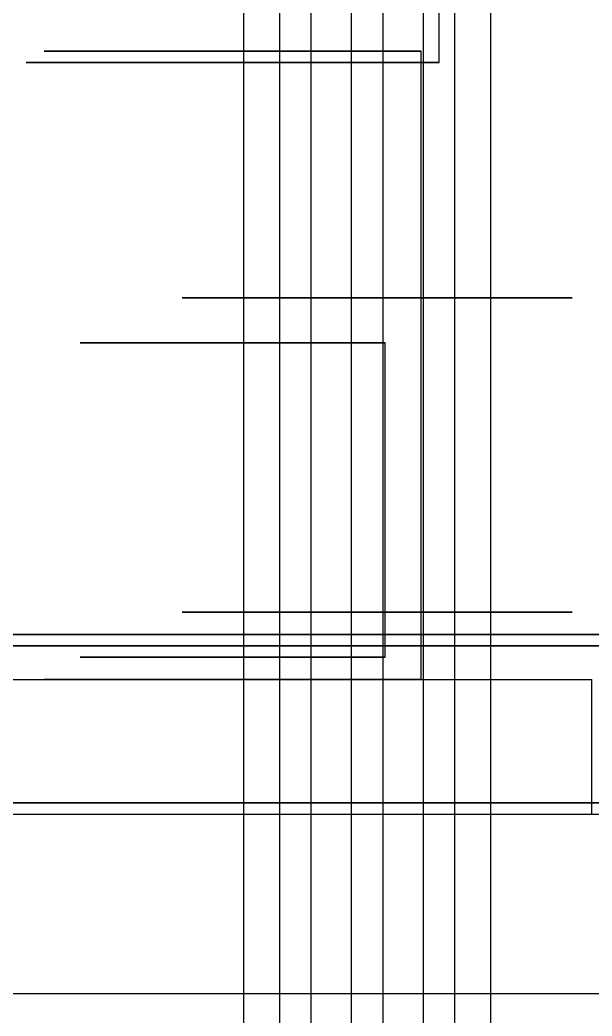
# Model space of a CAD drawing. Header units: millimetres. Extents: x -1355 to 669, y -1138 to 733.
# Drawn here: x 300.26 to 313.01, y 104.5 to 126.7 of the extents above; entities that cross this region are included whole.
import ezdxf

# ---------------------------------------------------------------- set-up
doc = ezdxf.new("R2010")
doc.units = ezdxf.units.MM
doc.layers.add('HIDDEN', color=8, linetype='Continuous')

msp = doc.modelspace()

# ---------------------------------------------------------------- linework, layer by layer
at = {"layer": 'HIDDEN'}
for points in [[(305.25, 8.01), (305.25, 141.75)], [(305.25, 8.01), (305.25, 141.75)], [(310.75, 8.01), (310.75, 141.75)], [(310.75, 8.01), (310.75, 141.75)], [(306.05, 8.51), (306.05, 141.25)], [(306.05, 8.51), (306.05, 141.25)], [(306.75, 8.51), (306.75, 141.25)], [(306.75, 8.51), (306.75, 141.25)], [(307.65, 8.51), (307.65, 141.25)], [(307.65, 8.51), (307.65, 141.25)], [(308.35, 8.51), (308.35, 141.25)], [(308.35, 8.51), (308.35, 141.25)], [(309.25, 8.51), (309.25, 141.25)], [(309.25, 8.51), (309.25, 141.25)], [(309.95, 8.51), (309.95, 141.25)], [(309.95, 8.51), (309.95, 141.25)], [(309.6, 125.75), (309.6, 129.25)], [(309.6, 125.75), (309.6, 129.25)], [(300.8, 126), (300.922, 126)], [(300.922, 126), (300.8, 126)], [(300.8, 126), (300.922, 126)], [(300.922, 126), (300.8, 126)], [(300.8, 126), (300.922, 126)], [(300.922, 126), (300.8, 126)], [(300.8, 126), (300.922, 126)], [(300.922, 126), (300.8, 126)], [(300.8, 126), (300.922, 126)], [(300.922, 126), (300.8, 126)], [(300.8, 126), (300.922, 126)], [(300.922, 126), (300.8, 126)], [(300.8, 126), (300.922, 126)], [(300.922, 126), (300.8, 126)], [(300.8, 126), (300.922, 126)], [(300.922, 126), (300.8, 126)], [(300.8, 126), (300.922, 126)], [(300.922, 126), (300.8, 126)], [(300.8, 126), (300.922, 126)], [(300.922, 126), (300.8, 126)], [(300.922, 126), (301.281, 126)], [(301.281, 126), (300.922, 126)], [(300.922, 126), (301.281, 126)], [(301.281, 126), (300.922, 126)], [(300.922, 126), (301.281, 126)], [(301.281, 126), (300.922, 126)], [(300.922, 126), (301.281, 126)], [(301.281, 126), (300.922, 126)], [(300.922, 126), (301.281, 126)], [(301.281, 126), (300.922, 126)], [(300.922, 126), (301.281, 126)], [(301.281, 126), (300.922, 126)], [(300.922, 126), (301.281, 126)], [(301.281, 126), (300.922, 126)], [(300.922, 126), (301.281, 126)], [(301.281, 126), (300.922, 126)], [(300.922, 126), (301.281, 126)], [(301.281, 126), (300.922, 126)], [(300.922, 126), (301.281, 126)], [(301.281, 126), (300.922, 126)], [(301.281, 126), (301.856, 126)], [(301.856, 126), (301.281, 126)], [(301.281, 126), (301.856, 126)], [(301.856, 126), (301.281, 126)], [(301.281, 126), (301.856, 126)], [(301.856, 126), (301.281, 126)], [(301.281, 126), (301.856, 126)], [(301.856, 126), (301.281, 126)], [(301.281, 126), (301.856, 126)], [(301.856, 126), (301.281, 126)], [(301.281, 126), (301.856, 126)], [(301.856, 126), (301.281, 126)], [(301.281, 126), (301.856, 126)], [(301.856, 126), (301.281, 126)], [(301.281, 126), (301.856, 126)], [(301.856, 126), (301.281, 126)], [(301.281, 126), (301.856, 126)], [(301.856, 126), (301.281, 126)], [(301.281, 126), (301.856, 126)], [(301.856, 126), (301.281, 126)], [(301.856, 126), (302.614, 126)], [(302.614, 126), (301.856, 126)], [(301.856, 126), (302.614, 126)], [(302.614, 126), (301.856, 126)], [(301.856, 126), (302.614, 126)], [(302.614, 126), (301.856, 126)], [(301.856, 126), (302.614, 126)], [(302.614, 126), (301.856, 126)], [(301.856, 126), (302.614, 126)], [(302.614, 126), (301.856, 126)], [(301.856, 126), (302.614, 126)], [(302.614, 126), (301.856, 126)], [(301.856, 126), (302.614, 126)], [(302.614, 126), (301.856, 126)], [(301.856, 126), (302.614, 126)], [(302.614, 126), (301.856, 126)], [(301.856, 126), (302.614, 126)], [(302.614, 126), (301.856, 126)], [(301.856, 126), (302.614, 126)], [(302.614, 126), (301.856, 126)], [(302.614, 126), (303.511, 126)], [(303.511, 126), (302.614, 126)], [(302.614, 126), (303.511, 126)], [(303.511, 126), (302.614, 126)], [(302.614, 126), (303.511, 126)], [(303.511, 126), (302.614, 126)], [(302.614, 126), (303.511, 126)], [(303.511, 126), (302.614, 126)], [(302.614, 126), (303.511, 126)], [(303.511, 126), (302.614, 126)], [(302.614, 126), (303.511, 126)], [(303.511, 126), (302.614, 126)], [(302.614, 126), (303.511, 126)], [(303.511, 126), (302.614, 126)], [(302.614, 126), (303.511, 126)], [(303.511, 126), (302.614, 126)], [(302.614, 126), (303.511, 126)], [(303.511, 126), (302.614, 126)], [(302.614, 126), (303.511, 126)], [(303.511, 126), (302.614, 126)], [(303.511, 126), (304.494, 126)], [(304.494, 126), (303.511, 126)], [(303.511, 126), (304.494, 126)], [(304.494, 126), (303.511, 126)], [(303.511, 126), (304.494, 126)], [(304.494, 126), (303.511, 126)], [(303.511, 126), (304.494, 126)], [(304.494, 126), (303.511, 126)], [(303.511, 126), (304.494, 126)], [(304.494, 126), (303.511, 126)], [(303.511, 126), (304.494, 126)], [(304.494, 126), (303.511, 126)], [(303.511, 126), (304.494, 126)], [(304.494, 126), (303.511, 126)], [(303.511, 126), (304.494, 126)], [(304.494, 126), (303.511, 126)], [(303.511, 126), (304.494, 126)], [(304.494, 126), (303.511, 126)], [(303.511, 126), (304.494, 126)], [(304.494, 126), (303.511, 126)], [(304.494, 126), (305.506, 126)], [(305.506, 126), (304.494, 126)], [(304.494, 126), (305.506, 126)], [(305.506, 126), (304.494, 126)], [(304.494, 126), (305.506, 126)], [(305.506, 126), (304.494, 126)], [(304.494, 126), (305.506, 126)], [(305.506, 126), (304.494, 126)], [(304.494, 126), (305.506, 126)], [(305.506, 126), (304.494, 126)], [(304.494, 126), (305.506, 126)], [(305.506, 126), (304.494, 126)], [(304.494, 126), (305.506, 126)], [(305.506, 126), (304.494, 126)], [(304.494, 126), (305.506, 126)], [(305.506, 126), (304.494, 126)], [(304.494, 126), (305.506, 126)], [(305.506, 126), (304.494, 126)], [(304.494, 126), (305.506, 126)], [(305.506, 126), (304.494, 126)], [(305.506, 126), (306.489, 126)], [(306.489, 126), (305.506, 126)], [(305.506, 126), (306.489, 126)], [(306.489, 126), (305.506, 126)], [(305.506, 126), (306.489, 126)], [(306.489, 126), (305.506, 126)], [(305.506, 126), (306.489, 126)], [(306.489, 126), (305.506, 126)], [(305.506, 126), (306.489, 126)], [(306.489, 126), (305.506, 126)], [(305.506, 126), (306.489, 126)], [(306.489, 126), (305.506, 126)], [(305.506, 126), (306.489, 126)], [(306.489, 126), (305.506, 126)], [(305.506, 126), (306.489, 126)], [(306.489, 126), (305.506, 126)], [(305.506, 126), (306.489, 126)], [(306.489, 126), (305.506, 126)], [(305.506, 126), (306.489, 126)], [(306.489, 126), (305.506, 126)], [(306.489, 126), (307.386, 126)], [(307.386, 126), (306.489, 126)], [(306.489, 126), (307.386, 126)], [(307.386, 126), (306.489, 126)], [(306.489, 126), (307.386, 126)], [(307.386, 126), (306.489, 126)], [(306.489, 126), (307.386, 126)], [(307.386, 126), (306.489, 126)], [(306.489, 126), (307.386, 126)], [(307.386, 126), (306.489, 126)], [(306.489, 126), (307.386, 126)], [(307.386, 126), (306.489, 126)], [(306.489, 126), (307.386, 126)], [(307.386, 126), (306.489, 126)], [(306.489, 126), (307.386, 126)], [(307.386, 126), (306.489, 126)], [(306.489, 126), (307.386, 126)], [(307.386, 126), (306.489, 126)], [(306.489, 126), (307.386, 126)], [(307.386, 126), (306.489, 126)], [(307.386, 126), (308.144, 126)], [(308.144, 126), (307.386, 126)], [(307.386, 126), (308.144, 126)], [(308.144, 126), (307.386, 126)], [(307.386, 126), (308.144, 126)], [(308.144, 126), (307.386, 126)], [(307.386, 126), (308.144, 126)], [(308.144, 126), (307.386, 126)], [(307.386, 126), (308.144, 126)], [(308.144, 126), (307.386, 126)], [(307.386, 126), (308.144, 126)], [(308.144, 126), (307.386, 126)], [(307.386, 126), (308.144, 126)], [(308.144, 126), (307.386, 126)], [(307.386, 126), (308.144, 126)], [(308.144, 126), (307.386, 126)], [(307.386, 126), (308.144, 126)], [(308.144, 126), (307.386, 126)], [(307.386, 126), (308.144, 126)], [(308.144, 126), (307.386, 126)], [(308.144, 126), (308.719, 126)], [(308.719, 126), (308.144, 126)], [(308.144, 126), (308.719, 126)], [(308.719, 126), (308.144, 126)], [(308.144, 126), (308.719, 126)], [(308.719, 126), (308.144, 126)], [(308.144, 126), (308.719, 126)], [(308.719, 126), (308.144, 126)], [(308.144, 126), (308.719, 126)], [(308.719, 126), (308.144, 126)], [(308.144, 126), (308.719, 126)], [(308.719, 126), (308.144, 126)], [(308.144, 126), (308.719, 126)], [(308.719, 126), (308.144, 126)], [(308.144, 126), (308.719, 126)], [(308.719, 126), (308.144, 126)], [(308.144, 126), (308.719, 126)], [(308.719, 126), (308.144, 126)], [(308.144, 126), (308.719, 126)], [(308.719, 126), (308.144, 126)], [(308.719, 126), (309.078, 126)], [(309.078, 126), (308.719, 126)], [(308.719, 126), (309.078, 126)], [(309.078, 126), (308.719, 126)], [(308.719, 126), (309.078, 126)], [(309.078, 126), (308.719, 126)], [(308.719, 126), (309.078, 126)], [(309.078, 126), (308.719, 126)], [(308.719, 126), (309.078, 126)], [(309.078, 126), (308.719, 126)], [(308.719, 126), (309.078, 126)], [(309.078, 126), (308.719, 126)], [(308.719, 126), (309.078, 126)], [(309.078, 126), (308.719, 126)], [(308.719, 126), (309.078, 126)], [(309.078, 126), (308.719, 126)], [(308.719, 126), (309.078, 126)], [(309.078, 126), (308.719, 126)], [(308.719, 126), (309.078, 126)], [(309.078, 126), (308.719, 126)], [(309.078, 126), (309.2, 126)], [(309.2, 126), (309.078, 126)], [(309.078, 126), (309.2, 126)], [(309.2, 126), (309.078, 126)], [(309.078, 126), (309.2, 126)], [(309.2, 126), (309.078, 126)], [(309.078, 126), (309.2, 126)], [(309.2, 126), (309.078, 126)], [(309.078, 126), (309.2, 126)], [(309.2, 126), (309.078, 126)], [(309.078, 126), (309.2, 126)], [(309.2, 126), (309.078, 126)], [(309.078, 126), (309.2, 126)], [(309.2, 126), (309.078, 126)], [(309.078, 126), (309.2, 126)], [(309.2, 126), (309.078, 126)], [(309.078, 126), (309.2, 126)], [(309.2, 126), (309.078, 126)], [(309.078, 126), (309.2, 126)], [(309.2, 126), (309.078, 126)], [(309.2, 112), (309.2, 126)], [(309.2, 112), (309.2, 126)], [(309.2, 112), (309.2, 126)], [(309.2, 112), (309.2, 126)], [(309.2, 112), (309.2, 126)], [(309.2, 112), (309.2, 126)], [(309.2, 112), (309.2, 126)], [(309.2, 112), (309.2, 126)], [(309.2, 112), (309.2, 126)], [(309.2, 112), (309.2, 126)], [(300.4, 125.75), (300.534, 125.75)], [(300.534, 125.75), (300.4, 125.75)], [(300.4, 125.75), (300.534, 125.75)], [(300.534, 125.75), (300.4, 125.75)], [(300.534, 125.75), (300.927, 125.75)], [(300.927, 125.75), (300.534, 125.75)], [(300.534, 125.75), (300.927, 125.75)], [(300.927, 125.75), (300.534, 125.75)], [(300.927, 125.75), (301.557, 125.75)], [(301.557, 125.75), (300.927, 125.75)], [(300.927, 125.75), (301.557, 125.75)], [(301.557, 125.75), (300.927, 125.75)], [(301.557, 125.75), (302.387, 125.75)], [(302.387, 125.75), (301.557, 125.75)], [(301.557, 125.75), (302.387, 125.75)], [(302.387, 125.75), (301.557, 125.75)], [(302.387, 125.75), (303.369, 125.75)], [(303.369, 125.75), (302.387, 125.75)], [(302.387, 125.75), (303.369, 125.75)], [(303.369, 125.75), (302.387, 125.75)], [(303.369, 125.75), (304.446, 125.75)], [(304.446, 125.75), (303.369, 125.75)], [(303.369, 125.75), (304.446, 125.75)], [(304.446, 125.75), (303.369, 125.75)], [(304.446, 125.75), (305.554, 125.75)], [(305.554, 125.75), (304.446, 125.75)], [(304.446, 125.75), (305.554, 125.75)], [(305.554, 125.75), (304.446, 125.75)], [(305.554, 125.75), (306.631, 125.75)], [(306.631, 125.75), (305.554, 125.75)], [(305.554, 125.75), (306.631, 125.75)], [(306.631, 125.75), (305.554, 125.75)], [(306.631, 125.75), (307.613, 125.75)], [(307.613, 125.75), (306.631, 125.75)], [(306.631, 125.75), (307.613, 125.75)], [(307.613, 125.75), (306.631, 125.75)], [(307.613, 125.75), (308.443, 125.75)], [(308.443, 125.75), (307.613, 125.75)], [(307.613, 125.75), (308.443, 125.75)], [(308.443, 125.75), (307.613, 125.75)], [(308.443, 125.75), (309.073, 125.75)], [(309.073, 125.75), (308.443, 125.75)], [(308.443, 125.75), (309.073, 125.75)], [(309.073, 125.75), (308.443, 125.75)], [(309.073, 125.75), (309.466, 125.75)], [(309.466, 125.75), (309.073, 125.75)], [(309.073, 125.75), (309.466, 125.75)], [(309.466, 125.75), (309.073, 125.75)], [(309.466, 125.75), (309.6, 125.75)], [(309.6, 125.75), (309.466, 125.75)], [(309.466, 125.75), (309.6, 125.75)], [(309.6, 125.75), (309.466, 125.75)], [(303.874, 120.5), (303.886, 120.5)], [(303.916, 120.5), (303.874, 120.5)], [(303.886, 120.5), (304.053, 120.5)], [(304.142, 120.5), (303.916, 120.5)], [(304.053, 120.5), (304.407, 120.5)], [(304.549, 120.5), (304.142, 120.5)], [(304.407, 120.5), (304.928, 120.5)], [(305.115, 120.5), (304.549, 120.5)], [(304.928, 120.5), (305.585, 120.5)], [(305.806, 120.5), (305.115, 120.5)], [(305.585, 120.5), (306.34, 120.5)], [(305.764, 120.5), (305.776, 120.5)], [(305.806, 120.5), (305.764, 120.5)], [(305.776, 120.5), (305.943, 120.5)], [(306.582, 120.5), (305.806, 120.5)], [(306.032, 120.5), (305.806, 120.5)], [(305.943, 120.5), (306.297, 120.5)], [(306.439, 120.5), (306.032, 120.5)], [(306.297, 120.5), (306.818, 120.5)], [(306.34, 120.5), (307.15, 120.5)], [(307.005, 120.5), (306.439, 120.5)], [(307.399, 120.5), (306.582, 120.5)], [(306.818, 120.5), (307.475, 120.5)], [(307.696, 120.5), (307.005, 120.5)], [(307.15, 120.5), (307.966, 120.5)], [(308.208, 120.5), (307.399, 120.5)], [(307.475, 120.5), (308.23, 120.5)], [(308.472, 120.5), (307.696, 120.5)], [(307.966, 120.5), (308.743, 120.5)], [(308.964, 120.5), (308.208, 120.5)], [(308.23, 120.5), (309.04, 120.5)], [(309.289, 120.5), (308.472, 120.5)], [(308.743, 120.5), (309.434, 120.5)], [(309.621, 120.5), (308.964, 120.5)], [(309.04, 120.5), (309.856, 120.5)], [(310.099, 120.5), (309.289, 120.5)], [(309.434, 120.5), (310, 120.5)], [(310.141, 120.5), (309.621, 120.5)], [(309.856, 120.5), (310.633, 120.5)], [(310, 120.5), (310.407, 120.5)], [(310.854, 120.5), (310.099, 120.5)], [(310.495, 120.5), (310.141, 120.5)], [(310.407, 120.5), (310.632, 120.5)], [(310.662, 120.5), (310.495, 120.5)], [(310.632, 120.5), (310.674, 120.5)], [(310.633, 120.5), (311.324, 120.5)], [(310.674, 120.5), (310.662, 120.5)], [(311.511, 120.5), (310.854, 120.5)], [(311.324, 120.5), (311.89, 120.5)], [(312.031, 120.5), (311.511, 120.5)], [(311.89, 120.5), (312.297, 120.5)], [(312.385, 120.5), (312.031, 120.5)], [(312.297, 120.5), (312.522, 120.5)], [(312.552, 120.5), (312.385, 120.5)], [(312.522, 120.5), (312.564, 120.5)], [(312.564, 120.5), (312.552, 120.5)], [(301.6, 119.5), (301.699, 119.5)], [(301.699, 119.5), (301.6, 119.5)], [(301.6, 119.5), (301.699, 119.5)], [(301.699, 119.5), (301.6, 119.5)], [(301.6, 119.5), (301.699, 119.5)], [(301.699, 119.5), (301.6, 119.5)], [(301.6, 119.5), (301.699, 119.5)], [(301.699, 119.5), (301.6, 119.5)], [(301.6, 119.5), (301.699, 119.5)], [(301.699, 119.5), (301.6, 119.5)], [(301.6, 119.5), (301.699, 119.5)], [(301.699, 119.5), (301.6, 119.5)], [(301.699, 119.5), (301.989, 119.5)], [(301.989, 119.5), (301.699, 119.5)], [(301.699, 119.5), (301.989, 119.5)], [(301.989, 119.5), (301.699, 119.5)], [(301.699, 119.5), (301.989, 119.5)], [(301.989, 119.5), (301.699, 119.5)], [(301.699, 119.5), (301.989, 119.5)], [(301.989, 119.5), (301.699, 119.5)], [(301.699, 119.5), (301.989, 119.5)], [(301.989, 119.5), (301.699, 119.5)], [(301.699, 119.5), (301.989, 119.5)], [(301.989, 119.5), (301.699, 119.5)], [(301.989, 119.5), (302.455, 119.5)], [(302.455, 119.5), (301.989, 119.5)], [(301.989, 119.5), (302.455, 119.5)], [(302.455, 119.5), (301.989, 119.5)], [(301.989, 119.5), (302.455, 119.5)], [(302.455, 119.5), (301.989, 119.5)], [(301.989, 119.5), (302.455, 119.5)], [(302.455, 119.5), (301.989, 119.5)], [(301.989, 119.5), (302.455, 119.5)], [(302.455, 119.5), (301.989, 119.5)], [(301.989, 119.5), (302.455, 119.5)], [(302.455, 119.5), (301.989, 119.5)], [(302.455, 119.5), (303.069, 119.5)], [(303.069, 119.5), (302.455, 119.5)], [(302.455, 119.5), (303.069, 119.5)], [(303.069, 119.5), (302.455, 119.5)], [(302.455, 119.5), (303.069, 119.5)], [(303.069, 119.5), (302.455, 119.5)], [(302.455, 119.5), (303.069, 119.5)], [(303.069, 119.5), (302.455, 119.5)], [(302.455, 119.5), (303.069, 119.5)], [(303.069, 119.5), (302.455, 119.5)], [(302.455, 119.5), (303.069, 119.5)], [(303.069, 119.5), (302.455, 119.5)], [(303.069, 119.5), (303.794, 119.5)], [(303.794, 119.5), (303.069, 119.5)], [(303.069, 119.5), (303.794, 119.5)], [(303.794, 119.5), (303.069, 119.5)], [(303.069, 119.5), (303.794, 119.5)], [(303.794, 119.5), (303.069, 119.5)], [(303.069, 119.5), (303.794, 119.5)], [(303.794, 119.5), (303.069, 119.5)], [(303.069, 119.5), (303.794, 119.5)], [(303.794, 119.5), (303.069, 119.5)], [(303.069, 119.5), (303.794, 119.5)], [(303.794, 119.5), (303.069, 119.5)], [(303.794, 119.5), (304.59, 119.5)], [(304.59, 119.5), (303.794, 119.5)], [(303.794, 119.5), (304.59, 119.5)], [(304.59, 119.5), (303.794, 119.5)], [(303.794, 119.5), (304.59, 119.5)], [(304.59, 119.5), (303.794, 119.5)], [(303.794, 119.5), (304.59, 119.5)], [(304.59, 119.5), (303.794, 119.5)], [(303.794, 119.5), (304.59, 119.5)], [(304.59, 119.5), (303.794, 119.5)], [(303.794, 119.5), (304.59, 119.5)], [(304.59, 119.5), (303.794, 119.5)], [(304.59, 119.5), (305.41, 119.5)], [(305.41, 119.5), (304.59, 119.5)], [(304.59, 119.5), (305.41, 119.5)], [(305.41, 119.5), (304.59, 119.5)], [(304.59, 119.5), (305.41, 119.5)], [(305.41, 119.5), (304.59, 119.5)], [(304.59, 119.5), (305.41, 119.5)], [(305.41, 119.5), (304.59, 119.5)], [(304.59, 119.5), (305.41, 119.5)], [(305.41, 119.5), (304.59, 119.5)], [(304.59, 119.5), (305.41, 119.5)], [(305.41, 119.5), (304.59, 119.5)], [(305.41, 119.5), (306.206, 119.5)], [(306.206, 119.5), (305.41, 119.5)], [(305.41, 119.5), (306.206, 119.5)], [(306.206, 119.5), (305.41, 119.5)], [(305.41, 119.5), (306.206, 119.5)], [(306.206, 119.5), (305.41, 119.5)], [(305.41, 119.5), (306.206, 119.5)], [(306.206, 119.5), (305.41, 119.5)], [(305.41, 119.5), (306.206, 119.5)], [(306.206, 119.5), (305.41, 119.5)], [(305.41, 119.5), (306.206, 119.5)], [(306.206, 119.5), (305.41, 119.5)], [(306.206, 119.5), (306.931, 119.5)], [(306.931, 119.5), (306.206, 119.5)], [(306.206, 119.5), (306.931, 119.5)], [(306.931, 119.5), (306.206, 119.5)], [(306.206, 119.5), (306.931, 119.5)], [(306.931, 119.5), (306.206, 119.5)], [(306.206, 119.5), (306.931, 119.5)], [(306.931, 119.5), (306.206, 119.5)], [(306.206, 119.5), (306.931, 119.5)], [(306.931, 119.5), (306.206, 119.5)], [(306.206, 119.5), (306.931, 119.5)], [(306.931, 119.5), (306.206, 119.5)], [(306.931, 119.5), (307.545, 119.5)], [(307.545, 119.5), (306.931, 119.5)], [(306.931, 119.5), (307.545, 119.5)], [(307.545, 119.5), (306.931, 119.5)], [(306.931, 119.5), (307.545, 119.5)], [(307.545, 119.5), (306.931, 119.5)], [(306.931, 119.5), (307.545, 119.5)], [(307.545, 119.5), (306.931, 119.5)], [(306.931, 119.5), (307.545, 119.5)], [(307.545, 119.5), (306.931, 119.5)], [(306.931, 119.5), (307.545, 119.5)], [(307.545, 119.5), (306.931, 119.5)], [(307.545, 119.5), (308.011, 119.5)], [(308.011, 119.5), (307.545, 119.5)], [(307.545, 119.5), (308.011, 119.5)], [(308.011, 119.5), (307.545, 119.5)], [(307.545, 119.5), (308.011, 119.5)], [(308.011, 119.5), (307.545, 119.5)], [(307.545, 119.5), (308.011, 119.5)], [(308.011, 119.5), (307.545, 119.5)], [(307.545, 119.5), (308.011, 119.5)], [(308.011, 119.5), (307.545, 119.5)], [(307.545, 119.5), (308.011, 119.5)], [(308.011, 119.5), (307.545, 119.5)], [(308.011, 119.5), (308.301, 119.5)], [(308.301, 119.5), (308.011, 119.5)], [(308.011, 119.5), (308.301, 119.5)], [(308.301, 119.5), (308.011, 119.5)], [(308.011, 119.5), (308.301, 119.5)], [(308.301, 119.5), (308.011, 119.5)], [(308.011, 119.5), (308.301, 119.5)], [(308.301, 119.5), (308.011, 119.5)], [(308.011, 119.5), (308.301, 119.5)], [(308.301, 119.5), (308.011, 119.5)], [(308.011, 119.5), (308.301, 119.5)], [(308.301, 119.5), (308.011, 119.5)], [(308.301, 119.5), (308.4, 119.5)], [(308.4, 119.5), (308.301, 119.5)], [(308.301, 119.5), (308.4, 119.5)], [(308.4, 119.5), (308.301, 119.5)], [(308.301, 119.5), (308.4, 119.5)], [(308.4, 119.5), (308.301, 119.5)], [(308.301, 119.5), (308.4, 119.5)], [(308.4, 119.5), (308.301, 119.5)], [(308.301, 119.5), (308.4, 119.5)], [(308.4, 119.5), (308.301, 119.5)], [(308.301, 119.5), (308.4, 119.5)], [(308.4, 119.5), (308.301, 119.5)], [(308.4, 112.5), (308.4, 119.5)], [(308.4, 112.5), (308.4, 119.5)], [(308.4, 112.5), (308.4, 119.5)], [(308.4, 112.5), (308.4, 119.5)], [(308.4, 112.5), (308.4, 119.5)], [(308.4, 112.5), (308.4, 119.5)], [(303.874, 113.5), (303.886, 113.5)], [(303.916, 113.5), (303.874, 113.5)], [(303.886, 113.5), (304.053, 113.5)], [(304.142, 113.5), (303.916, 113.5)], [(304.053, 113.5), (304.407, 113.5)], [(304.549, 113.5), (304.142, 113.5)], [(304.407, 113.5), (304.928, 113.5)], [(305.115, 113.5), (304.549, 113.5)], [(304.928, 113.5), (305.585, 113.5)], [(305.806, 113.5), (305.115, 113.5)], [(305.585, 113.5), (306.34, 113.5)], [(305.764, 113.5), (305.776, 113.5)], [(305.806, 113.5), (305.764, 113.5)], [(305.776, 113.5), (305.943, 113.5)], [(306.582, 113.5), (305.806, 113.5)], [(306.032, 113.5), (305.806, 113.5)], [(305.943, 113.5), (306.297, 113.5)], [(306.439, 113.5), (306.032, 113.5)], [(306.297, 113.5), (306.818, 113.5)], [(306.34, 113.5), (307.15, 113.5)], [(307.005, 113.5), (306.439, 113.5)], [(307.399, 113.5), (306.582, 113.5)], [(306.818, 113.5), (307.475, 113.5)], [(307.696, 113.5), (307.005, 113.5)], [(307.15, 113.5), (307.966, 113.5)], [(308.208, 113.5), (307.399, 113.5)], [(307.475, 113.5), (308.23, 113.5)], [(308.472, 113.5), (307.696, 113.5)], [(307.966, 113.5), (308.743, 113.5)], [(308.964, 113.5), (308.208, 113.5)], [(308.23, 113.5), (309.04, 113.5)], [(309.289, 113.5), (308.472, 113.5)], [(308.743, 113.5), (309.434, 113.5)], [(309.621, 113.5), (308.964, 113.5)], [(309.04, 113.5), (309.856, 113.5)], [(310.099, 113.5), (309.289, 113.5)], [(309.434, 113.5), (310, 113.5)], [(310.141, 113.5), (309.621, 113.5)], [(309.856, 113.5), (310.633, 113.5)], [(310, 113.5), (310.407, 113.5)], [(310.854, 113.5), (310.099, 113.5)], [(310.495, 113.5), (310.141, 113.5)], [(310.407, 113.5), (310.632, 113.5)], [(310.662, 113.5), (310.495, 113.5)], [(310.632, 113.5), (310.674, 113.5)], [(310.633, 113.5), (311.324, 113.5)], [(310.674, 113.5), (310.662, 113.5)], [(311.511, 113.5), (310.854, 113.5)], [(311.324, 113.5), (311.89, 113.5)], [(312.031, 113.5), (311.511, 113.5)], [(311.89, 113.5), (312.297, 113.5)], [(312.385, 113.5), (312.031, 113.5)], [(312.297, 113.5), (312.522, 113.5)], [(312.552, 113.5), (312.385, 113.5)], [(312.522, 113.5), (312.564, 113.5)], [(312.564, 113.5), (312.552, 113.5)], [(300.555, 113), (299.629, 113)], [(300.279, 113), (299.636, 113)], [(300.031, 113), (300.996, 113)], [(300.104, 113), (300.607, 113)], [(300.716, 113), (300.279, 113)], [(301.552, 113), (300.555, 113)], [(300.607, 113), (300.885, 113)], [(300.923, 113), (300.716, 113)], [(300.885, 113), (300.937, 113)], [(300.937, 113), (300.923, 113)], [(300.996, 113), (302.006, 113)], [(302.562, 113), (301.552, 113)], [(302.006, 113), (303.003, 113)], [(303.527, 113), (302.562, 113)], [(303.003, 113), (303.929, 113)], [(303.074, 113), (303.089, 113)], [(303.126, 113), (303.074, 113)], [(303.089, 113), (303.295, 113)], [(303.404, 113), (303.126, 113)], [(303.295, 113), (303.733, 113)], [(303.908, 113), (303.404, 113)], [(304.39, 113), (303.527, 113)], [(303.733, 113), (304.376, 113)], [(304.606, 113), (303.908, 113)], [(303.929, 113), (304.73, 113)], [(304.021, 113), (304.085, 113)], [(304.03, 113), (304.021, 113)], [(304.219, 113), (304.03, 113)], [(304.085, 113), (304.38, 113)], [(304.64, 113), (304.219, 113)], [(304.376, 113), (305.187, 113)], [(304.38, 113), (304.899, 113)], [(305.101, 113), (304.39, 113)], [(305.46, 113), (304.606, 113)], [(305.27, 113), (304.64, 113)], [(304.73, 113), (305.36, 113)], [(304.899, 113), (305.61, 113)], [(304.964, 113), (304.979, 113)], [(305.016, 113), (304.964, 113)], [(304.979, 113), (305.185, 113)], [(305.295, 113), (305.016, 113)], [(305.62, 113), (305.101, 113)], [(305.185, 113), (305.623, 113)], [(305.187, 113), (306.12, 113)], [(306.071, 113), (305.27, 113)], [(305.798, 113), (305.295, 113)], [(305.36, 113), (305.781, 113)], [(306.419, 113), (305.46, 113)], [(305.61, 113), (306.473, 113)], [(305.915, 113), (305.62, 113)], [(305.623, 113), (306.266, 113)], [(305.781, 113), (305.97, 113)], [(306.496, 113), (305.798, 113)], [(305.979, 113), (305.915, 113)], [(305.97, 113), (305.979, 113)], [(306.997, 113), (306.071, 113)], [(306.12, 113), (307.12, 113)], [(306.266, 113), (307.077, 113)], [(307.428, 113), (306.419, 113)], [(306.473, 113), (307.438, 113)], [(307.35, 113), (306.496, 113)], [(307.994, 113), (306.997, 113)], [(307.077, 113), (308.01, 113)], [(307.12, 113), (308.129, 113)], [(308.309, 113), (307.35, 113)], [(308.428, 113), (307.428, 113)], [(307.438, 113), (308.448, 113)], [(309.004, 113), (307.994, 113)], [(308.01, 113), (309.01, 113)], [(308.129, 113), (309.089, 113)], [(309.318, 113), (308.309, 113)], [(309.361, 113), (308.428, 113)], [(308.448, 113), (309.445, 113)], [(309.969, 113), (309.004, 113)], [(309.01, 113), (310.019, 113)], [(309.089, 113), (309.942, 113)], [(310.318, 113), (309.318, 113)], [(310.173, 113), (309.361, 113)], [(309.445, 113), (310.371, 113)], [(309.942, 113), (310.641, 113)], [(310.832, 113), (309.969, 113)], [(310.019, 113), (310.979, 113)], [(310.816, 113), (310.173, 113)], [(311.251, 113), (310.318, 113)], [(310.371, 113), (311.172, 113)], [(310.641, 113), (311.144, 113)], [(311.253, 113), (310.816, 113)], [(311.543, 113), (310.832, 113)], [(310.979, 113), (311.832, 113)], [(311.144, 113), (311.422, 113)], [(311.172, 113), (311.802, 113)], [(312.063, 113), (311.251, 113)], [(311.459, 113), (311.253, 113)], [(311.404, 113), (311.468, 113)], [(311.413, 113), (311.404, 113)], [(311.602, 113), (311.413, 113)], [(311.422, 113), (311.474, 113)], [(311.474, 113), (311.459, 113)], [(311.468, 113), (311.763, 113)], [(312.062, 113), (311.543, 113)], [(312.023, 113), (311.602, 113)], [(311.763, 113), (312.282, 113)], [(311.802, 113), (312.223, 113)], [(311.832, 113), (312.531, 113)], [(312.653, 113), (312.023, 113)], [(312.357, 113), (312.062, 113)], [(312.706, 113), (312.063, 113)], [(312.223, 113), (312.412, 113)], [(312.282, 113), (312.993, 113)], [(312.421, 113), (312.357, 113)], [(312.412, 113), (312.421, 113)], [(312.531, 113), (313.034, 113)], [(313.454, 113), (312.653, 113)], [(313.143, 113), (312.706, 113)], [(312.993, 113), (313.856, 113)], [(300.522, 112.75), (295.497, 112.75)], [(303.538, 112.75), (297.129, 112.75)], [(298.955, 112.75), (304.193, 112.75)], [(299.967, 112.75), (306.462, 112.75)], [(305.807, 112.75), (300.522, 112.75)], [(310.033, 112.75), (303.538, 112.75)], [(304.193, 112.75), (309.478, 112.75)], [(311.045, 112.75), (305.807, 112.75)], [(306.462, 112.75), (312.871, 112.75)], [(309.478, 112.75), (314.503, 112.75)], [(316.235, 112.75), (310.033, 112.75)], [(315.931, 112.75), (311.045, 112.75)], [(312.871, 112.75), (318.824, 112.75)], [(301.6, 112.5), (301.699, 112.5)], [(301.699, 112.5), (301.6, 112.5)], [(301.6, 112.5), (301.699, 112.5)], [(301.699, 112.5), (301.6, 112.5)], [(301.6, 112.5), (301.699, 112.5)], [(301.699, 112.5), (301.6, 112.5)], [(301.6, 112.5), (301.699, 112.5)], [(301.699, 112.5), (301.6, 112.5)], [(301.6, 112.5), (301.699, 112.5)], [(301.699, 112.5), (301.6, 112.5)], [(301.6, 112.5), (301.699, 112.5)], [(301.699, 112.5), (301.6, 112.5)], [(301.699, 112.5), (301.989, 112.5)], [(301.989, 112.5), (301.699, 112.5)], [(301.699, 112.5), (301.989, 112.5)], [(301.989, 112.5), (301.699, 112.5)], [(301.699, 112.5), (301.989, 112.5)], [(301.989, 112.5), (301.699, 112.5)], [(301.699, 112.5), (301.989, 112.5)], [(301.989, 112.5), (301.699, 112.5)], [(301.699, 112.5), (301.989, 112.5)], [(301.989, 112.5), (301.699, 112.5)], [(301.699, 112.5), (301.989, 112.5)], [(301.989, 112.5), (301.699, 112.5)], [(301.989, 112.5), (302.455, 112.5)], [(302.455, 112.5), (301.989, 112.5)], [(301.989, 112.5), (302.455, 112.5)], [(302.455, 112.5), (301.989, 112.5)], [(301.989, 112.5), (302.455, 112.5)], [(302.455, 112.5), (301.989, 112.5)], [(301.989, 112.5), (302.455, 112.5)], [(302.455, 112.5), (301.989, 112.5)], [(301.989, 112.5), (302.455, 112.5)], [(302.455, 112.5), (301.989, 112.5)], [(301.989, 112.5), (302.455, 112.5)], [(302.455, 112.5), (301.989, 112.5)], [(302.455, 112.5), (303.069, 112.5)], [(303.069, 112.5), (302.455, 112.5)], [(302.455, 112.5), (303.069, 112.5)], [(303.069, 112.5), (302.455, 112.5)], [(302.455, 112.5), (303.069, 112.5)], [(303.069, 112.5), (302.455, 112.5)], [(302.455, 112.5), (303.069, 112.5)], [(303.069, 112.5), (302.455, 112.5)], [(302.455, 112.5), (303.069, 112.5)], [(303.069, 112.5), (302.455, 112.5)], [(302.455, 112.5), (303.069, 112.5)], [(303.069, 112.5), (302.455, 112.5)], [(303.069, 112.5), (303.794, 112.5)], [(303.794, 112.5), (303.069, 112.5)], [(303.069, 112.5), (303.794, 112.5)], [(303.794, 112.5), (303.069, 112.5)], [(303.069, 112.5), (303.794, 112.5)], [(303.794, 112.5), (303.069, 112.5)], [(303.069, 112.5), (303.794, 112.5)], [(303.794, 112.5), (303.069, 112.5)], [(303.069, 112.5), (303.794, 112.5)], [(303.794, 112.5), (303.069, 112.5)], [(303.069, 112.5), (303.794, 112.5)], [(303.794, 112.5), (303.069, 112.5)], [(303.794, 112.5), (304.59, 112.5)], [(304.59, 112.5), (303.794, 112.5)], [(303.794, 112.5), (304.59, 112.5)], [(304.59, 112.5), (303.794, 112.5)], [(303.794, 112.5), (304.59, 112.5)], [(304.59, 112.5), (303.794, 112.5)], [(303.794, 112.5), (304.59, 112.5)], [(304.59, 112.5), (303.794, 112.5)], [(303.794, 112.5), (304.59, 112.5)], [(304.59, 112.5), (303.794, 112.5)], [(303.794, 112.5), (304.59, 112.5)], [(304.59, 112.5), (303.794, 112.5)], [(304.59, 112.5), (305.41, 112.5)], [(305.41, 112.5), (304.59, 112.5)], [(304.59, 112.5), (305.41, 112.5)], [(305.41, 112.5), (304.59, 112.5)], [(304.59, 112.5), (305.41, 112.5)], [(305.41, 112.5), (304.59, 112.5)], [(304.59, 112.5), (305.41, 112.5)], [(305.41, 112.5), (304.59, 112.5)], [(304.59, 112.5), (305.41, 112.5)], [(305.41, 112.5), (304.59, 112.5)], [(304.59, 112.5), (305.41, 112.5)], [(305.41, 112.5), (304.59, 112.5)], [(305.41, 112.5), (306.206, 112.5)], [(306.206, 112.5), (305.41, 112.5)], [(305.41, 112.5), (306.206, 112.5)], [(306.206, 112.5), (305.41, 112.5)], [(305.41, 112.5), (306.206, 112.5)], [(306.206, 112.5), (305.41, 112.5)], [(305.41, 112.5), (306.206, 112.5)], [(306.206, 112.5), (305.41, 112.5)], [(305.41, 112.5), (306.206, 112.5)], [(306.206, 112.5), (305.41, 112.5)], [(305.41, 112.5), (306.206, 112.5)], [(306.206, 112.5), (305.41, 112.5)], [(306.206, 112.5), (306.931, 112.5)], [(306.931, 112.5), (306.206, 112.5)], [(306.206, 112.5), (306.931, 112.5)], [(306.931, 112.5), (306.206, 112.5)], [(306.206, 112.5), (306.931, 112.5)], [(306.931, 112.5), (306.206, 112.5)], [(306.206, 112.5), (306.931, 112.5)], [(306.931, 112.5), (306.206, 112.5)], [(306.206, 112.5), (306.931, 112.5)], [(306.931, 112.5), (306.206, 112.5)], [(306.206, 112.5), (306.931, 112.5)], [(306.931, 112.5), (306.206, 112.5)], [(306.931, 112.5), (307.545, 112.5)], [(307.545, 112.5), (306.931, 112.5)], [(306.931, 112.5), (307.545, 112.5)], [(307.545, 112.5), (306.931, 112.5)], [(306.931, 112.5), (307.545, 112.5)], [(307.545, 112.5), (306.931, 112.5)], [(306.931, 112.5), (307.545, 112.5)], [(307.545, 112.5), (306.931, 112.5)], [(306.931, 112.5), (307.545, 112.5)], [(307.545, 112.5), (306.931, 112.5)], [(306.931, 112.5), (307.545, 112.5)], [(307.545, 112.5), (306.931, 112.5)], [(307.545, 112.5), (308.011, 112.5)], [(308.011, 112.5), (307.545, 112.5)], [(307.545, 112.5), (308.011, 112.5)], [(308.011, 112.5), (307.545, 112.5)], [(307.545, 112.5), (308.011, 112.5)], [(308.011, 112.5), (307.545, 112.5)], [(307.545, 112.5), (308.011, 112.5)], [(308.011, 112.5), (307.545, 112.5)], [(307.545, 112.5), (308.011, 112.5)], [(308.011, 112.5), (307.545, 112.5)], [(307.545, 112.5), (308.011, 112.5)], [(308.011, 112.5), (307.545, 112.5)], [(308.011, 112.5), (308.301, 112.5)], [(308.301, 112.5), (308.011, 112.5)], [(308.011, 112.5), (308.301, 112.5)], [(308.301, 112.5), (308.011, 112.5)], [(308.011, 112.5), (308.301, 112.5)], [(308.301, 112.5), (308.011, 112.5)], [(308.011, 112.5), (308.301, 112.5)], [(308.301, 112.5), (308.011, 112.5)], [(308.011, 112.5), (308.301, 112.5)], [(308.301, 112.5), (308.011, 112.5)], [(308.011, 112.5), (308.301, 112.5)], [(308.301, 112.5), (308.011, 112.5)], [(308.301, 112.5), (308.4, 112.5)], [(308.4, 112.5), (308.301, 112.5)], [(308.301, 112.5), (308.4, 112.5)], [(308.4, 112.5), (308.301, 112.5)], [(308.301, 112.5), (308.4, 112.5)], [(308.4, 112.5), (308.301, 112.5)], [(308.301, 112.5), (308.4, 112.5)], [(308.4, 112.5), (308.301, 112.5)], [(308.301, 112.5), (308.4, 112.5)], [(308.4, 112.5), (308.301, 112.5)], [(308.301, 112.5), (308.4, 112.5)], [(308.4, 112.5), (308.301, 112.5)], [(297, 112), (313, 112)], [(297, 112), (313, 112)], [(300.8, 112), (300.922, 112)], [(300.922, 112), (300.8, 112)], [(300.8, 112), (300.922, 112)], [(300.922, 112), (300.8, 112)], [(300.8, 112), (300.922, 112)], [(300.922, 112), (300.8, 112)], [(300.8, 112), (300.922, 112)], [(300.922, 112), (300.8, 112)], [(300.8, 112), (300.922, 112)], [(300.922, 112), (300.8, 112)], [(300.8, 112), (300.922, 112)], [(300.922, 112), (300.8, 112)], [(300.8, 112), (300.922, 112)], [(300.922, 112), (300.8, 112)], [(300.8, 112), (300.922, 112)], [(300.922, 112), (300.8, 112)], [(300.8, 112), (300.922, 112)], [(300.922, 112), (300.8, 112)], [(300.8, 112), (300.922, 112)], [(300.922, 112), (300.8, 112)], [(300.922, 112), (301.281, 112)], [(301.281, 112), (300.922, 112)], [(300.922, 112), (301.281, 112)], [(301.281, 112), (300.922, 112)], [(300.922, 112), (301.281, 112)], [(301.281, 112), (300.922, 112)], [(300.922, 112), (301.281, 112)], [(301.281, 112), (300.922, 112)], [(300.922, 112), (301.281, 112)], [(301.281, 112), (300.922, 112)], [(300.922, 112), (301.281, 112)], [(301.281, 112), (300.922, 112)], [(300.922, 112), (301.281, 112)], [(301.281, 112), (300.922, 112)], [(300.922, 112), (301.281, 112)], [(301.281, 112), (300.922, 112)], [(300.922, 112), (301.281, 112)], [(301.281, 112), (300.922, 112)], [(300.922, 112), (301.281, 112)], [(301.281, 112), (300.922, 112)], [(301.281, 112), (301.856, 112)], [(301.856, 112), (301.281, 112)], [(301.281, 112), (301.856, 112)], [(301.856, 112), (301.281, 112)], [(301.281, 112), (301.856, 112)], [(301.856, 112), (301.281, 112)], [(301.281, 112), (301.856, 112)], [(301.856, 112), (301.281, 112)], [(301.281, 112), (301.856, 112)], [(301.856, 112), (301.281, 112)], [(301.281, 112), (301.856, 112)], [(301.856, 112), (301.281, 112)], [(301.281, 112), (301.856, 112)], [(301.856, 112), (301.281, 112)], [(301.281, 112), (301.856, 112)], [(301.856, 112), (301.281, 112)], [(301.281, 112), (301.856, 112)], [(301.856, 112), (301.281, 112)], [(301.281, 112), (301.856, 112)], [(301.856, 112), (301.281, 112)], [(301.856, 112), (302.614, 112)], [(302.614, 112), (301.856, 112)], [(301.856, 112), (302.614, 112)], [(302.614, 112), (301.856, 112)], [(301.856, 112), (302.614, 112)], [(302.614, 112), (301.856, 112)], [(301.856, 112), (302.614, 112)], [(302.614, 112), (301.856, 112)], [(301.856, 112), (302.614, 112)], [(302.614, 112), (301.856, 112)], [(301.856, 112), (302.614, 112)], [(302.614, 112), (301.856, 112)], [(301.856, 112), (302.614, 112)], [(302.614, 112), (301.856, 112)], [(301.856, 112), (302.614, 112)], [(302.614, 112), (301.856, 112)], [(301.856, 112), (302.614, 112)], [(302.614, 112), (301.856, 112)], [(301.856, 112), (302.614, 112)], [(302.614, 112), (301.856, 112)], [(302.614, 112), (303.511, 112)], [(303.511, 112), (302.614, 112)], [(302.614, 112), (303.511, 112)], [(303.511, 112), (302.614, 112)], [(302.614, 112), (303.511, 112)], [(303.511, 112), (302.614, 112)], [(302.614, 112), (303.511, 112)], [(303.511, 112), (302.614, 112)], [(302.614, 112), (303.511, 112)], [(303.511, 112), (302.614, 112)], [(302.614, 112), (303.511, 112)], [(303.511, 112), (302.614, 112)], [(302.614, 112), (303.511, 112)], [(303.511, 112), (302.614, 112)], [(302.614, 112), (303.511, 112)], [(303.511, 112), (302.614, 112)], [(302.614, 112), (303.511, 112)], [(303.511, 112), (302.614, 112)], [(302.614, 112), (303.511, 112)], [(303.511, 112), (302.614, 112)], [(303.511, 112), (304.494, 112)], [(304.494, 112), (303.511, 112)], [(303.511, 112), (304.494, 112)], [(304.494, 112), (303.511, 112)], [(303.511, 112), (304.494, 112)], [(304.494, 112), (303.511, 112)], [(303.511, 112), (304.494, 112)], [(304.494, 112), (303.511, 112)], [(303.511, 112), (304.494, 112)], [(304.494, 112), (303.511, 112)], [(303.511, 112), (304.494, 112)], [(304.494, 112), (303.511, 112)], [(303.511, 112), (304.494, 112)], [(304.494, 112), (303.511, 112)], [(303.511, 112), (304.494, 112)], [(304.494, 112), (303.511, 112)], [(303.511, 112), (304.494, 112)], [(304.494, 112), (303.511, 112)], [(303.511, 112), (304.494, 112)], [(304.494, 112), (303.511, 112)], [(304.494, 112), (305.506, 112)], [(305.506, 112), (304.494, 112)], [(304.494, 112), (305.506, 112)], [(305.506, 112), (304.494, 112)], [(304.494, 112), (305.506, 112)], [(305.506, 112), (304.494, 112)], [(304.494, 112), (305.506, 112)], [(305.506, 112), (304.494, 112)], [(304.494, 112), (305.506, 112)], [(305.506, 112), (304.494, 112)], [(304.494, 112), (305.506, 112)], [(305.506, 112), (304.494, 112)], [(304.494, 112), (305.506, 112)], [(305.506, 112), (304.494, 112)], [(304.494, 112), (305.506, 112)], [(305.506, 112), (304.494, 112)], [(304.494, 112), (305.506, 112)], [(305.506, 112), (304.494, 112)], [(304.494, 112), (305.506, 112)], [(305.506, 112), (304.494, 112)], [(305.506, 112), (306.489, 112)], [(306.489, 112), (305.506, 112)], [(305.506, 112), (306.489, 112)], [(306.489, 112), (305.506, 112)], [(305.506, 112), (306.489, 112)], [(306.489, 112), (305.506, 112)], [(305.506, 112), (306.489, 112)], [(306.489, 112), (305.506, 112)], [(305.506, 112), (306.489, 112)], [(306.489, 112), (305.506, 112)], [(305.506, 112), (306.489, 112)], [(306.489, 112), (305.506, 112)], [(305.506, 112), (306.489, 112)], [(306.489, 112), (305.506, 112)], [(305.506, 112), (306.489, 112)], [(306.489, 112), (305.506, 112)], [(305.506, 112), (306.489, 112)], [(306.489, 112), (305.506, 112)], [(305.506, 112), (306.489, 112)], [(306.489, 112), (305.506, 112)], [(306.489, 112), (307.386, 112)], [(307.386, 112), (306.489, 112)], [(306.489, 112), (307.386, 112)], [(307.386, 112), (306.489, 112)], [(306.489, 112), (307.386, 112)], [(307.386, 112), (306.489, 112)], [(306.489, 112), (307.386, 112)], [(307.386, 112), (306.489, 112)], [(306.489, 112), (307.386, 112)], [(307.386, 112), (306.489, 112)], [(306.489, 112), (307.386, 112)], [(307.386, 112), (306.489, 112)], [(306.489, 112), (307.386, 112)], [(307.386, 112), (306.489, 112)], [(306.489, 112), (307.386, 112)], [(307.386, 112), (306.489, 112)], [(306.489, 112), (307.386, 112)], [(307.386, 112), (306.489, 112)], [(306.489, 112), (307.386, 112)], [(307.386, 112), (306.489, 112)], [(307.386, 112), (308.144, 112)], [(308.144, 112), (307.386, 112)], [(307.386, 112), (308.144, 112)], [(308.144, 112), (307.386, 112)], [(307.386, 112), (308.144, 112)], [(308.144, 112), (307.386, 112)], [(307.386, 112), (308.144, 112)], [(308.144, 112), (307.386, 112)], [(307.386, 112), (308.144, 112)], [(308.144, 112), (307.386, 112)], [(307.386, 112), (308.144, 112)], [(308.144, 112), (307.386, 112)], [(307.386, 112), (308.144, 112)], [(308.144, 112), (307.386, 112)], [(307.386, 112), (308.144, 112)], [(308.144, 112), (307.386, 112)], [(307.386, 112), (308.144, 112)], [(308.144, 112), (307.386, 112)], [(307.386, 112), (308.144, 112)], [(308.144, 112), (307.386, 112)], [(308.144, 112), (308.719, 112)], [(308.719, 112), (308.144, 112)], [(308.144, 112), (308.719, 112)], [(308.719, 112), (308.144, 112)], [(308.144, 112), (308.719, 112)], [(308.719, 112), (308.144, 112)], [(308.144, 112), (308.719, 112)], [(308.719, 112), (308.144, 112)], [(308.144, 112), (308.719, 112)], [(308.719, 112), (308.144, 112)], [(308.144, 112), (308.719, 112)], [(308.719, 112), (308.144, 112)], [(308.144, 112), (308.719, 112)], [(308.719, 112), (308.144, 112)], [(308.144, 112), (308.719, 112)], [(308.719, 112), (308.144, 112)], [(308.144, 112), (308.719, 112)], [(308.719, 112), (308.144, 112)], [(308.144, 112), (308.719, 112)], [(308.719, 112), (308.144, 112)], [(308.719, 112), (309.078, 112)], [(309.078, 112), (308.719, 112)], [(308.719, 112), (309.078, 112)], [(309.078, 112), (308.719, 112)], [(308.719, 112), (309.078, 112)], [(309.078, 112), (308.719, 112)], [(308.719, 112), (309.078, 112)], [(309.078, 112), (308.719, 112)], [(308.719, 112), (309.078, 112)], [(309.078, 112), (308.719, 112)], [(308.719, 112), (309.078, 112)], [(309.078, 112), (308.719, 112)], [(308.719, 112), (309.078, 112)], [(309.078, 112), (308.719, 112)], [(308.719, 112), (309.078, 112)], [(309.078, 112), (308.719, 112)], [(308.719, 112), (309.078, 112)], [(309.078, 112), (308.719, 112)], [(308.719, 112), (309.078, 112)], [(309.078, 112), (308.719, 112)], [(309.078, 112), (309.2, 112)], [(309.2, 112), (309.078, 112)], [(309.078, 112), (309.2, 112)], [(309.2, 112), (309.078, 112)], [(309.078, 112), (309.2, 112)], [(309.2, 112), (309.078, 112)], [(309.078, 112), (309.2, 112)], [(309.2, 112), (309.078, 112)], [(309.078, 112), (309.2, 112)], [(309.2, 112), (309.078, 112)], [(309.078, 112), (309.2, 112)], [(309.2, 112), (309.078, 112)], [(309.078, 112), (309.2, 112)], [(309.2, 112), (309.078, 112)], [(309.078, 112), (309.2, 112)], [(309.2, 112), (309.078, 112)], [(309.078, 112), (309.2, 112)], [(309.2, 112), (309.078, 112)], [(309.078, 112), (309.2, 112)], [(309.2, 112), (309.078, 112)], [(313, 109), (313, 112)], [(313, 109), (313, 112)], [(300.522, 109.25), (295.497, 109.25)], [(303.538, 109.25), (297.129, 109.25)], [(298.955, 109.25), (304.193, 109.25)], [(299.967, 109.25), (306.462, 109.25)], [(305.807, 109.25), (300.522, 109.25)], [(310.033, 109.25), (303.538, 109.25)], [(304.193, 109.25), (309.478, 109.25)], [(311.045, 109.25), (305.807, 109.25)], [(306.462, 109.25), (312.871, 109.25)], [(309.478, 109.25), (314.503, 109.25)], [(316.235, 109.25), (310.033, 109.25)], [(315.931, 109.25), (311.045, 109.25)], [(312.871, 109.25), (318.824, 109.25)], [(250, 109), (360, 109)], [(250, 109), (360, 109)], [(253, 109), (357, 109)], [(253, 109), (357, 109)], [(253, 109), (357, 109)], [(253, 109), (357, 109)], [(297, 109), (313, 109)], [(297, 109), (313, 109)], [(250, 105), (360, 105)], [(250, 105), (360, 105)]]:
    msp.add_lwpolyline(points, dxfattribs=at)

doc.saveas('drawing.dxf')
